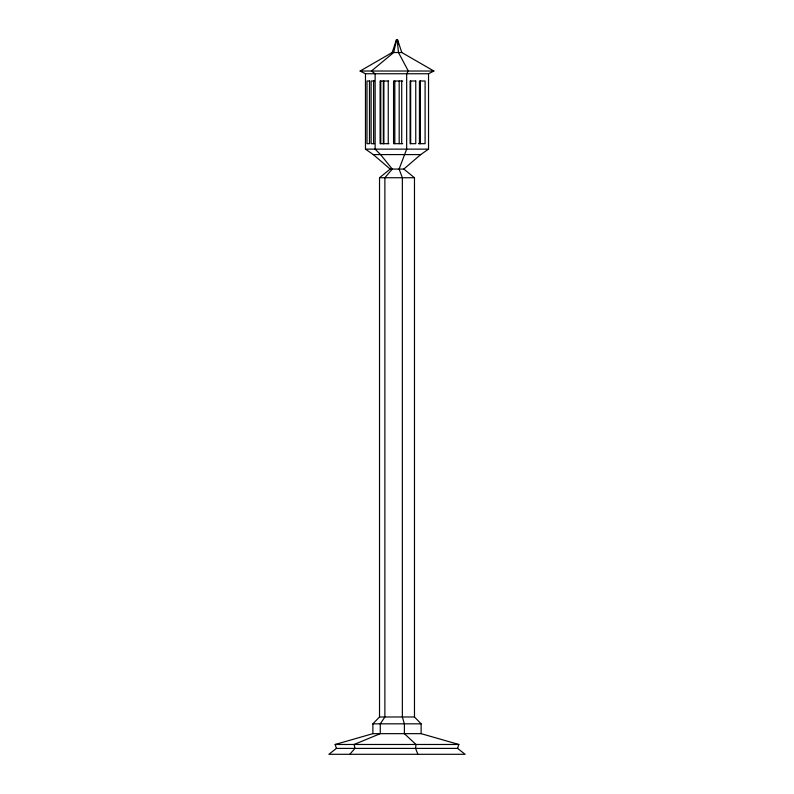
<?xml version="1.0" encoding="UTF-8"?>
<svg xmlns="http://www.w3.org/2000/svg" width="794" height="794" viewBox="0 0 794 794"><rect width="100%" height="100%" fill="white"/><g stroke="black" fill="none" stroke-linecap="round" stroke-linejoin="round"><path stroke-width="1.19" d="M396.603 39.7L393.675 52.523L371.423 71.033L375.135 73.753L375.135 149.133L380.564 154.582L392.276 169.072L384.882 177.737L384.882 716.982L380.276 723.83L380.276 733.656L354.134 744.474L354.968 748.405L349.777 754.3M457.612 748.405L458.823 744.474L421.118 733.656L372.882 733.656L335.177 744.474L336.388 748.405L328.895 754.3L465.105 754.3L457.612 748.405L336.388 748.405M392.206 52.523L396.424 39.7L397.576 39.7L401.794 52.523L433.891 71.033L428.532 73.753L365.468 73.753L360.109 71.033L392.206 52.523L401.794 52.523M372.882 733.656L372.882 723.83L379.522 716.982L379.522 177.737L390.182 169.072L403.818 169.072L414.478 177.737L414.478 716.982L421.118 723.83L421.118 733.656M403.818 169.072L420.711 154.582L428.532 149.133L428.532 73.753M360.109 71.033L433.891 71.033M374.52 81.008L371.116 81.008L371.116 143.684L374.52 143.684M388.643 81.008L380.098 81.008L380.098 143.684L388.971 143.684M402.687 81.008L393.556 81.008L393.556 143.684L402.687 143.684M418.478 143.684L425.098 143.684L425.098 81.008L419.44 81.008L419.44 143.684M365.468 73.753L365.468 149.133L428.532 149.133M365.468 149.133L373.289 154.582L420.711 154.582M379.522 177.737L414.478 177.737M379.522 716.982L414.478 716.982M372.882 723.83L421.118 723.83M335.177 744.474L458.823 744.474M373.289 154.582L390.182 169.072M417.882 754.3L415.59 748.405L415.957 744.474L404.394 733.656L404.394 723.83L402.36 716.982L402.36 177.737L399.094 169.072L406.667 149.133L406.667 73.753L408.315 71.033L398.469 52.523L397.179 39.7M397.397 39.7L398.459 44.365M420.383 81.008L420.383 143.684M410.657 81.008L410.657 143.684M401.714 81.008L401.714 143.684M399.183 81.008L399.183 143.684M394.817 81.008L394.817 143.684M388.246 81.008L388.246 143.684M383.899 81.008L383.899 143.684M383.343 81.008L383.343 143.684M380.783 81.008L380.783 143.684M373.617 81.008L373.617 143.684M369.488 81.008L366.987 81.008L366.987 143.684L369.488 143.684L369.488 81.008M415.758 81.008L410.101 81.008L410.101 143.684L415.758 143.684L415.758 81.008"/></g></svg>
